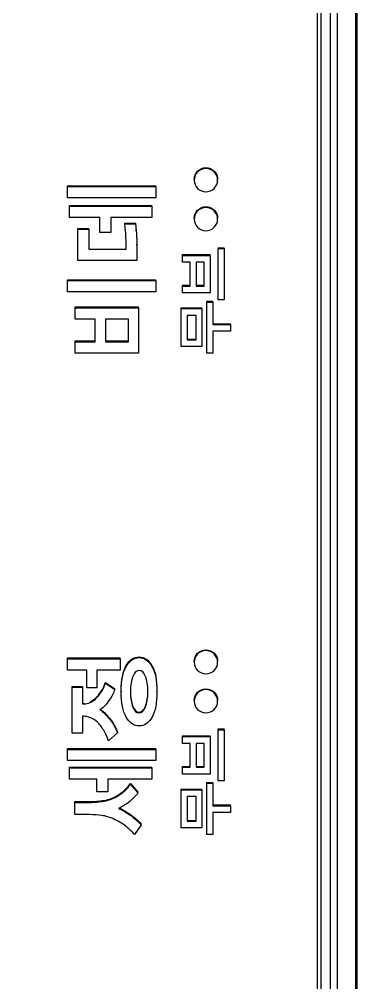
# Model space of a CAD drawing. Header units: millimetres. Extents: x 28 to 2974, y 8 to 3716.
# Drawn here: x 956 to 974.9, y 1109 to 1162.7 of the extents above; entities that cross this region are included whole.
import ezdxf

# ---------------------------------------------------------------- set-up
doc = ezdxf.new("R2010")
doc.units = ezdxf.units.MM
doc.layers.add('1LINE', color=7, linetype='CONTINUOUS')

msp = doc.modelspace()

# ---------------------------------------------------------------- linework, layer by layer
at = {"layer": '1LINE', "linetype": 'Continuous'}
for p, q in [((974.863, 1293.064), (974.863, 1071.223)), ((974.863, 1293.063), (974.863, 1071.252)), ((973.793, 1070.7), (973.793, 1292.57)), ((974.793, 1292.645), (974.793, 1070.803)), ((972.883, 1070.674), (972.883, 1266.099)), ((973.383, 1266.047), (973.383, 1070.622)), ((965.794, 1153.797), (965.794, 1153.727)), ((967.1, 1153.727), (967.1, 1153.783)), ((958.731, 1153.419), (963.654, 1153.419)), ((958.731, 1153.377), (958.731, 1153.419)), ((958.731, 1152.754), (958.731, 1153.377)), ((958.731, 1153.377), (963.654, 1153.377)), ((963.654, 1153.377), (963.654, 1153.419)), ((963.654, 1153.377), (963.654, 1152.754)), ((963.654, 1152.754), (958.731, 1152.754)), ((958.843, 1152.323), (963.43, 1152.323)), ((958.843, 1152.281), (958.843, 1152.323)), ((958.843, 1152.281), (963.43, 1152.281)), ((958.843, 1151.658), (958.843, 1152.281)), ((963.43, 1152.281), (963.43, 1152.323)), ((963.43, 1152.281), (963.43, 1151.658)), ((960.533, 1151.658), (958.843, 1151.658)), ((960.533, 1150.812), (960.533, 1151.658)), ((963.43, 1151.658), (961.136, 1151.658)), ((961.136, 1151.658), (961.136, 1150.812)), ((965.794, 1151.624), (965.794, 1151.554)), ((967.1, 1151.554), (967.1, 1151.61)), ((961.136, 1150.812), (960.533, 1150.812)), ((962.557, 1150.913), (962.557, 1150.955)), ((967.13, 1149.97), (967.46, 1149.97)), ((967.13, 1149.928), (967.13, 1149.97)), ((967.46, 1149.928), (967.46, 1149.97)), ((965.133, 1149.586), (966.686, 1149.586)), ((965.133, 1149.545), (965.133, 1149.586)), ((965.133, 1149.165), (965.133, 1149.545)), ((965.133, 1149.545), (966.686, 1149.545)), ((966.686, 1149.545), (966.686, 1149.586)), ((966.686, 1149.545), (966.686, 1147.456)), ((967.13, 1149.928), (967.46, 1149.928)), ((967.13, 1147.073), (967.13, 1149.928)), ((967.46, 1149.928), (967.46, 1147.073)), ((965.57, 1149.165), (965.133, 1149.165)), ((965.57, 1147.835), (965.57, 1149.165)), ((966.354, 1149.165), (965.904, 1149.165)), ((965.904, 1149.165), (965.904, 1147.835)), ((966.354, 1147.835), (966.354, 1149.165)), ((958.731, 1148.19), (963.654, 1148.19)), ((958.731, 1148.148), (958.731, 1148.19)), ((958.731, 1148.148), (963.654, 1148.148)), ((958.731, 1147.503), (958.731, 1148.148)), ((963.654, 1148.148), (963.654, 1148.19)), ((963.654, 1148.148), (963.654, 1147.503)), ((965.133, 1147.877), (965.57, 1147.877)), ((965.133, 1147.835), (965.133, 1147.877)), ((965.133, 1147.456), (965.133, 1147.835)), ((965.133, 1147.835), (965.57, 1147.835)), ((965.904, 1147.877), (966.354, 1147.877)), ((965.904, 1147.835), (966.354, 1147.835)), ((963.654, 1147.503), (958.731, 1147.503)), ((966.686, 1147.456), (965.133, 1147.456)), ((966.504, 1146.984), (966.834, 1146.984)), ((966.504, 1146.943), (966.504, 1146.984)), ((966.504, 1146.943), (966.834, 1146.943)), ((966.504, 1144.087), (966.504, 1146.943)), ((966.834, 1146.943), (966.834, 1146.984)), ((966.834, 1146.943), (966.834, 1145.693)), ((967.46, 1147.073), (967.13, 1147.073)), ((959.151, 1146.671), (962.692, 1146.671)), ((959.151, 1146.629), (959.151, 1146.671)), ((959.151, 1146.629), (962.692, 1146.629)), ((959.151, 1145.983), (959.151, 1146.629)), ((962.692, 1146.629), (962.692, 1146.671)), ((962.692, 1146.629), (962.692, 1144.087)), ((965.068, 1146.617), (966.223, 1146.617)), ((965.068, 1146.576), (965.068, 1146.617)), ((965.068, 1146.576), (966.223, 1146.576)), ((965.068, 1144.457), (965.068, 1146.576)), ((965.9, 1146.199), (965.391, 1146.199)), ((965.391, 1146.199), (965.391, 1144.834)), ((965.9, 1144.834), (965.9, 1146.199)), ((966.223, 1146.576), (966.223, 1146.617)), ((966.223, 1146.576), (966.223, 1144.457)), ((960.27, 1145.983), (959.151, 1145.983)), ((960.27, 1144.732), (960.27, 1145.983)), ((962.121, 1145.983), (960.835, 1145.983)), ((960.835, 1145.983), (960.835, 1144.732)), ((962.121, 1144.732), (962.121, 1145.983)), ((966.834, 1145.734), (967.825, 1145.734)), ((966.834, 1145.693), (967.825, 1145.693)), ((967.825, 1145.693), (967.825, 1145.734)), ((967.825, 1145.693), (967.825, 1145.313)), ((967.825, 1145.313), (966.834, 1145.313)), ((966.834, 1145.313), (966.834, 1144.087)), ((959.151, 1144.774), (960.27, 1144.774)), ((959.151, 1144.732), (959.151, 1144.774)), ((959.151, 1144.087), (959.151, 1144.732)), ((959.151, 1144.732), (960.27, 1144.732)), ((960.835, 1144.774), (962.121, 1144.774)), ((960.835, 1144.732), (962.121, 1144.732)), ((965.391, 1144.875), (965.9, 1144.875)), ((965.391, 1144.834), (965.9, 1144.834)), ((962.692, 1144.087), (959.151, 1144.087)), ((966.223, 1144.457), (965.068, 1144.457)), ((966.834, 1144.087), (966.504, 1144.087)), ((958.726, 1127.1), (961.668, 1127.1)), ((958.726, 1127.058), (958.726, 1127.1)), ((958.726, 1127.058), (961.668, 1127.058)), ((958.726, 1126.413), (958.726, 1127.058)), ((961.668, 1127.058), (961.668, 1127.1)), ((961.668, 1127.058), (961.668, 1126.413)), ((965.794, 1126.92), (965.794, 1126.85)), ((967.1, 1126.85), (967.1, 1126.906)), ((959.8, 1126.413), (958.726, 1126.413)), ((959.8, 1125.439), (959.8, 1126.413)), ((961.668, 1126.413), (960.365, 1126.413)), ((960.365, 1126.413), (960.365, 1125.439)), ((961.998, 1126.632), (961.998, 1126.674)), ((963.436, 1126.632), (963.436, 1126.674)), ((960.365, 1125.439), (959.8, 1125.439)), ((960.673, 1125.31), (960.673, 1125.352)), ((961.713, 1125.257), (961.713, 1125.216)), ((963.715, 1125.216), (963.715, 1125.257)), ((960.343, 1124.871), (960.343, 1124.913)), ((965.794, 1124.747), (965.794, 1124.677)), ((967.1, 1124.677), (967.1, 1124.733)), ((962.367, 1124.363), (962.367, 1124.404)), ((963.069, 1124.363), (963.069, 1124.404)), ((960.785, 1124.012), (960.785, 1124.054)), ((961.048, 1123.725), (961.048, 1123.767)), ((961.327, 1123.322), (961.327, 1123.364)), ((967.13, 1123.144), (967.46, 1123.144)), ((967.13, 1123.102), (967.13, 1123.144)), ((967.13, 1123.102), (967.46, 1123.102)), ((967.13, 1120.246), (967.13, 1123.102)), ((967.46, 1123.102), (967.46, 1123.144)), ((967.46, 1123.102), (967.46, 1120.246)), ((965.133, 1122.761), (966.686, 1122.761)), ((965.133, 1122.719), (965.133, 1122.761)), ((965.133, 1122.719), (966.686, 1122.719)), ((965.133, 1122.339), (965.133, 1122.719)), ((966.686, 1122.719), (966.686, 1122.761)), ((966.686, 1122.719), (966.686, 1120.629)), ((958.726, 1122.048), (963.648, 1122.048)), ((958.726, 1122.006), (958.726, 1122.048)), ((963.648, 1122.006), (963.648, 1122.048)), ((965.571, 1122.339), (965.133, 1122.339)), ((965.571, 1121.009), (965.571, 1122.339)), ((966.354, 1122.339), (965.904, 1122.339)), ((965.904, 1122.339), (965.904, 1121.009)), ((966.354, 1121.009), (966.354, 1122.339)), ((958.726, 1122.006), (963.648, 1122.006)), ((958.726, 1121.384), (958.726, 1122.006)), ((963.648, 1122.006), (963.648, 1121.384)), ((963.648, 1121.384), (958.726, 1121.384)), ((958.838, 1121.013), (963.425, 1121.013)), ((958.838, 1120.971), (958.838, 1121.013)), ((958.838, 1120.971), (963.425, 1120.971)), ((958.838, 1120.349), (958.838, 1120.971)), ((963.425, 1120.971), (963.425, 1121.013)), ((963.425, 1120.971), (963.425, 1120.349)), ((965.133, 1121.051), (965.571, 1121.051)), ((965.133, 1121.009), (965.133, 1121.051)), ((965.133, 1120.629), (965.133, 1121.009)), ((965.133, 1121.009), (965.571, 1121.009)), ((965.904, 1121.051), (966.354, 1121.051)), ((965.904, 1121.009), (966.354, 1121.009)), ((966.686, 1120.629), (965.133, 1120.629)), ((960.359, 1120.349), (958.838, 1120.349)), ((960.359, 1119.647), (960.359, 1120.349)), ((963.425, 1120.349), (960.975, 1120.349)), ((960.975, 1120.349), (960.975, 1119.647)), ((966.504, 1120.158), (966.834, 1120.158)), ((966.504, 1120.116), (966.504, 1120.158)), ((966.504, 1120.116), (966.834, 1120.116)), ((966.504, 1117.261), (966.504, 1120.116)), ((966.834, 1120.116), (966.834, 1120.158)), ((966.834, 1120.116), (966.834, 1118.867)), ((967.46, 1120.246), (967.13, 1120.246)), ((960.975, 1119.647), (960.359, 1119.647)), ((961.506, 1119.397), (961.506, 1119.439)), ((961.954, 1119.737), (961.954, 1119.779)), ((965.068, 1119.791), (966.223, 1119.791)), ((965.068, 1119.749), (965.068, 1119.791)), ((965.068, 1119.749), (966.223, 1119.749)), ((965.068, 1117.631), (965.068, 1119.749)), ((965.9, 1119.373), (965.392, 1119.373)), ((965.392, 1119.373), (965.392, 1118.007)), ((965.9, 1118.007), (965.9, 1119.373)), ((966.223, 1119.749), (966.223, 1119.791)), ((966.223, 1119.749), (966.223, 1117.631)), ((960.768, 1119.122), (960.768, 1119.164)), ((966.834, 1118.909), (967.825, 1118.909)), ((966.834, 1118.867), (967.825, 1118.867)), ((967.825, 1118.867), (967.825, 1118.909)), ((967.825, 1118.867), (967.825, 1118.487)), ((961.847, 1118.583), (961.847, 1118.624)), ((962.188, 1118.363), (962.188, 1118.404)), ((967.825, 1118.487), (966.834, 1118.487)), ((966.834, 1118.487), (966.834, 1117.261)), ((962.532, 1118.096), (962.532, 1118.138)), ((965.392, 1118.049), (965.9, 1118.049)), ((965.392, 1118.007), (965.9, 1118.007)), ((966.223, 1117.631), (965.068, 1117.631)), ((966.834, 1117.261), (966.504, 1117.261))]:
    msp.add_line(p, q, dxfattribs=at)
for points, knots in [([(925.289, 1062.226), (923.207, 1064.56), (922.059, 1067.565), (922.059, 1070.686), (922.059, 1070.686), (922.059, 1266.111), (922.059, 1266.111), (922.059, 1279.985), (933.409, 1291.271), (961.31, 1291.271), (972.659, 1279.985), (972.659, 1266.111), (972.659, 1266.111), (972.659, 1070.686), (972.659, 1070.686)], [0, 0, 0, 0, 0.2, 0.2, 0.2, 0.4, 0.4, 0.4, 0.6, 0.6, 0.8, 0.8, 0.8, 1, 1, 1, 1]), ([(965.794, 1153.783), (965.794, 1153.783), (965.794, 1153.783), (965.794, 1154.142), (966.086, 1154.432), (966.447, 1154.432)], [0, 0, 0, 0, 0.000063, 0.000063, 1, 1, 1, 1]), ([(966.447, 1154.39), (966.807, 1154.39), (967.1, 1154.1), (967.1, 1153.382), (966.807, 1153.092), (966.086, 1153.092), (965.794, 1153.382), (965.794, 1154.1), (966.086, 1154.39), (966.447, 1154.39)], [0, 0, 0, 0, 0.25, 0.25, 0.5, 0.5, 0.75, 0.75, 1, 1, 1, 1]), ([(966.447, 1154.432), (966.807, 1154.432), (967.1, 1154.142), (967.1, 1153.782), (967.1, 1153.782), (967.1, 1153.782)], [0, 0, 0, 0, 0.999501, 0.999501, 1, 1, 1, 1]), ([(965.794, 1151.61), (965.794, 1151.61), (965.794, 1151.61), (965.794, 1151.969), (966.086, 1152.259), (966.447, 1152.259)], [0, 0, 0, 0, 0.000062, 0.000062, 1, 1, 1, 1]), ([(966.447, 1152.217), (966.807, 1152.217), (967.1, 1151.927), (967.1, 1151.209), (966.807, 1150.919), (966.086, 1150.919), (965.794, 1151.209), (965.794, 1151.927), (966.086, 1152.217), (966.447, 1152.217)], [0, 0, 0, 0, 0.25, 0.25, 0.5, 0.5, 0.75, 0.75, 1, 1, 1, 1]), ([(966.447, 1152.259), (966.807, 1152.259), (967.1, 1151.969), (967.1, 1151.609), (967.1, 1151.609), (967.1, 1151.609)], [0, 0, 0, 0, 0.9995, 0.9995, 1, 1, 1, 1]), ([(966.447, 1127.513), (966.807, 1127.513), (967.1, 1127.222), (967.1, 1126.505), (966.807, 1126.214), (966.086, 1126.214), (965.794, 1126.505), (965.794, 1127.222), (966.086, 1127.513), (966.447, 1127.513)], [0, 0, 0, 0, 0.25, 0.25, 0.5, 0.5, 0.75, 0.75, 1, 1, 1, 1]), ([(966.447, 1127.555), (966.807, 1127.555), (967.1, 1127.264), (967.1, 1126.906), (967.1, 1126.906), (967.1, 1126.906)], [0, 0, 0, 0, 0.999999, 0.999999, 1, 1, 1, 1]), ([(961.998, 1126.674), (962.188, 1126.998), (962.429, 1127.161), (963.01, 1127.161), (963.25, 1126.998), (963.436, 1126.674)], [0, 0, 0, 0, 0.5, 0.5, 1, 1, 1, 1]), ([(961.998, 1126.632), (962.188, 1126.956), (962.429, 1127.119), (963.01, 1127.119), (963.25, 1126.956), (963.436, 1126.632)], [0, 0, 0, 0, 0.5, 0.5, 1, 1, 1, 1]), ([(962.001, 1123.803), (961.809, 1124.129), (961.713, 1124.6), (961.713, 1125.216), (961.713, 1125.835), (961.808, 1126.307), (961.998, 1126.632)], [0, 0, 0, 0, 0.5, 0.5, 0.5, 1, 1, 1, 1]), ([(963.072, 1126.075), (962.983, 1126.293), (962.867, 1126.401), (962.726, 1126.401), (962.576, 1126.401), (962.457, 1126.293), (962.37, 1126.075)], [0, 0, 0, 0, 0.5, 0.5, 0.5, 1, 1, 1, 1]), ([(963.436, 1126.674), (963.622, 1126.349), (963.715, 1125.877), (963.715, 1125.255), (963.715, 1125.253), (963.715, 1125.25)], [0, 0, 0, 0, 0.996171, 0.996171, 1, 1, 1, 1]), ([(963.436, 1126.632), (963.622, 1126.307), (963.715, 1125.835), (963.715, 1125.216), (963.715, 1124.6), (963.623, 1124.129), (963.439, 1123.803)], [0, 0, 0, 0, 0.5, 0.5, 0.5, 1, 1, 1, 1]), ([(962.37, 1126.075), (962.282, 1125.859), (962.239, 1125.574), (962.239, 1125.222), (962.239, 1124.862), (962.282, 1124.575), (962.367, 1124.363)], [0, 0, 0, 0, 0.5, 0.5, 0.5, 1, 1, 1, 1]), ([(963.069, 1124.363), (963.161, 1124.575), (963.206, 1124.862), (963.206, 1125.222), (963.206, 1125.574), (963.162, 1125.859), (963.072, 1126.075)], [0, 0, 0, 0, 0.5, 0.5, 0.5, 1, 1, 1, 1]), ([(962.239, 1125.268), (962.239, 1125.267), (962.239, 1125.266), (962.239, 1124.904), (962.282, 1124.617), (962.367, 1124.404)], [0, 0, 0, 0, 0.00383, 0.00383, 1, 1, 1, 1]), ([(963.069, 1124.404), (963.161, 1124.617), (963.206, 1124.904), (963.206, 1125.266), (963.206, 1125.267), (963.206, 1125.269)], [0, 0, 0, 0, 0.995861, 0.995861, 1, 1, 1, 1]), ([(966.447, 1125.34), (966.807, 1125.34), (967.1, 1125.049), (967.1, 1124.332), (966.807, 1124.041), (966.086, 1124.041), (965.794, 1124.332), (965.794, 1125.049), (966.086, 1125.34), (966.447, 1125.34)], [0, 0, 0, 0, 0.25, 0.25, 0.5, 0.5, 0.75, 0.75, 1, 1, 1, 1]), ([(962.367, 1124.404), (962.453, 1124.191), (962.571, 1124.084), (962.719, 1124.084), (962.862, 1124.084), (962.978, 1124.191), (963.069, 1124.404)], [0, 0, 0, 0, 0.5, 0.5, 0.5, 1, 1, 1, 1]), ([(962.367, 1124.363), (962.453, 1124.149), (962.571, 1124.043), (962.719, 1124.043), (962.862, 1124.043), (962.978, 1124.149), (963.069, 1124.363)], [0, 0, 0, 0, 0.5, 0.5, 0.5, 1, 1, 1, 1]), ([(963.439, 1123.803), (963.254, 1123.477), (963.015, 1123.314), (962.719, 1123.314), (962.433, 1123.314), (962.193, 1123.477), (962.001, 1123.803)], [0, 0, 0, 0, 0.5, 0.5, 0.5, 1, 1, 1, 1])]:
    msp.add_open_spline(points, degree=3, knots=knots, dxfattribs=at)
for points, degree in [([(959.302, 1151.044), (959.302, 1151.044), (959.911, 1151.044), (959.911, 1151.044)], 3), ([(959.302, 1151.002), (959.302, 1151.044)], 1), ([(959.911, 1151.002), (959.911, 1151.044)], 1), ([(961.919, 1151.349), (961.919, 1151.349), (962.513, 1151.349), (962.513, 1151.349)], 3), ([(961.919, 1151.308), (961.919, 1151.349)], 1), ([(961.959, 1150.918), (961.944, 1151.097), (961.931, 1151.226), (961.919, 1151.308)], 3), ([(961.919, 1151.308), (961.919, 1151.308), (962.513, 1151.308), (962.513, 1151.308)], 3), ([(962.513, 1151.349), (962.524, 1151.272), (962.539, 1151.14), (962.557, 1150.955)], 3), ([(962.513, 1151.308), (962.513, 1151.349)], 1), ([(962.513, 1151.308), (962.524, 1151.23), (962.539, 1151.098), (962.557, 1150.913)], 3), ([(959.302, 1149.255), (959.302, 1149.255), (959.302, 1151.002), (959.302, 1151.002)], 3), ([(959.302, 1151.002), (959.302, 1151.002), (959.911, 1151.002), (959.911, 1151.002)], 3), ([(959.911, 1151.002), (959.911, 1151.002), (959.911, 1149.9), (959.911, 1149.9)], 3), ([(961.987, 1150.39), (961.983, 1150.564), (961.974, 1150.74), (961.959, 1150.918)], 3), ([(962.557, 1150.955), (962.576, 1150.769), (962.587, 1150.506), (962.591, 1150.165)], 3), ([(962.557, 1150.913), (962.576, 1150.727), (962.587, 1150.464), (962.591, 1150.123)], 3), ([(961.987, 1149.9), (961.987, 1149.9), (961.987, 1150.39), (961.987, 1150.39)], 3), ([(962.591, 1150.165), (962.591, 1150.165), (962.597, 1149.297), (962.597, 1149.297)], 3), ([(962.591, 1150.123), (962.591, 1150.165)], 1), ([(962.591, 1150.123), (962.591, 1150.123), (962.597, 1149.255), (962.597, 1149.255)], 3), ([(959.911, 1149.9), (959.911, 1149.9), (961.987, 1149.9), (961.987, 1149.9)], 3), ([(962.597, 1149.255), (962.597, 1149.255), (959.302, 1149.255), (959.302, 1149.255)], 3), ([(962.597, 1149.255), (962.597, 1149.297)], 1), ([(965.794, 1126.906), (965.794, 1127.264), (966.086, 1127.555), (966.447, 1127.555)], 3), ([(961.713, 1125.261), (961.713, 1125.879), (961.808, 1126.349), (961.998, 1126.674)], 3), ([(958.989, 1125.519), (958.989, 1125.519), (959.565, 1125.519), (959.565, 1125.519)], 3), ([(958.989, 1125.478), (958.989, 1125.519)], 1), ([(958.989, 1122.907), (958.989, 1122.907), (958.989, 1125.478), (958.989, 1125.478)], 3), ([(958.989, 1125.478), (958.989, 1125.478), (959.565, 1125.478), (959.565, 1125.478)], 3), ([(959.565, 1125.478), (959.565, 1125.519)], 1), ([(959.565, 1125.478), (959.565, 1125.478), (959.565, 1124.537), (959.565, 1124.537)], 3), ([(960.343, 1124.913), (960.488, 1125.065), (960.598, 1125.212), (960.673, 1125.352)], 3), ([(960.343, 1124.871), (960.488, 1125.023), (960.598, 1125.17), (960.673, 1125.31)], 3), ([(960.673, 1125.352), (960.748, 1125.493), (960.802, 1125.621), (960.835, 1125.736)], 3), ([(960.673, 1125.31), (960.748, 1125.451), (960.802, 1125.579), (960.835, 1125.694)], 3), ([(960.835, 1125.736), (960.835, 1125.736), (961.36, 1125.38), (961.36, 1125.38)], 3), ([(960.835, 1125.694), (960.835, 1125.736)], 1), ([(960.835, 1125.694), (960.835, 1125.694), (961.36, 1125.338), (961.36, 1125.338)], 3), ([(961.36, 1125.338), (961.327, 1125.25), (961.285, 1125.153), (961.232, 1125.049)], 3), ([(961.36, 1125.338), (961.36, 1125.38)], 1), ([(965.794, 1124.733), (965.794, 1125.091), (966.086, 1125.381), (966.447, 1125.381)], 3), ([(966.447, 1125.381), (966.807, 1125.381), (967.1, 1125.091), (967.1, 1124.733)], 3), ([(959.981, 1124.663), (960.114, 1124.718), (960.234, 1124.802), (960.343, 1124.913)], 3), ([(959.981, 1124.621), (960.114, 1124.676), (960.234, 1124.76), (960.343, 1124.871)], 3), ([(961.232, 1125.049), (961.18, 1124.946), (961.101, 1124.819), (960.997, 1124.671)], 3), ([(959.565, 1124.537), (959.565, 1124.537), (959.661, 1124.537), (959.661, 1124.537)], 3), ([(959.661, 1124.537), (959.743, 1124.537), (959.849, 1124.566), (959.981, 1124.621)], 3), ([(959.661, 1124.537), (959.661, 1124.578)], 1), ([(960.754, 1124.385), (960.67, 1124.304), (960.596, 1124.245), (960.533, 1124.204)], 3), ([(960.533, 1124.204), (960.615, 1124.159), (960.698, 1124.095), (960.785, 1124.012)], 3), ([(960.561, 1124.23), (960.634, 1124.186), (960.708, 1124.128), (960.785, 1124.054)], 3), ([(960.997, 1124.671), (960.919, 1124.559), (960.837, 1124.464), (960.754, 1124.385)], 3), ([(959.661, 1123.848), (959.661, 1123.848), (959.565, 1123.848), (959.565, 1123.848)], 3), ([(959.565, 1123.848), (959.565, 1123.848), (959.565, 1122.907), (959.565, 1122.907)], 3), ([(960.001, 1123.772), (959.86, 1123.823), (959.746, 1123.848), (959.661, 1123.848)], 3), ([(960.409, 1123.502), (960.279, 1123.633), (960.143, 1123.722), (960.001, 1123.772)], 3), ([(960.785, 1124.054), (960.87, 1123.97), (960.958, 1123.875), (961.048, 1123.767)], 3), ([(960.785, 1124.012), (960.87, 1123.928), (960.958, 1123.833), (961.048, 1123.725)], 3), ([(961.048, 1123.767), (961.152, 1123.645), (961.245, 1123.51), (961.327, 1123.364)], 3), ([(961.048, 1123.725), (961.152, 1123.603), (961.245, 1123.468), (961.327, 1123.322)], 3), ([(960.782, 1122.993), (960.675, 1123.196), (960.552, 1123.366), (960.409, 1123.502)], 3), ([(961.327, 1123.364), (961.409, 1123.218), (961.471, 1123.084), (961.512, 1122.966)], 3), ([(961.327, 1123.322), (961.409, 1123.176), (961.471, 1123.043), (961.512, 1122.925)], 3), ([(959.565, 1122.907), (959.565, 1122.907), (958.989, 1122.907), (958.989, 1122.907)], 3), ([(961.008, 1122.484), (960.964, 1122.622), (960.888, 1122.792), (960.782, 1122.993)], 3), ([(961.512, 1122.925), (961.512, 1122.925), (961.008, 1122.484), (961.008, 1122.484)], 3), ([(961.512, 1122.925), (961.512, 1122.966)], 1), ([(961.954, 1119.779), (962.054, 1119.875), (962.15, 1119.981), (962.239, 1120.096)], 3), ([(961.954, 1119.737), (962.054, 1119.833), (962.15, 1119.939), (962.239, 1120.054)], 3), ([(962.239, 1120.096), (962.239, 1120.096), (962.653, 1119.617), (962.653, 1119.617)], 3), ([(962.239, 1120.054), (962.239, 1120.096)], 1), ([(962.239, 1120.054), (962.239, 1120.054), (962.653, 1119.575), (962.653, 1119.575)], 3), ([(960.768, 1119.164), (961.051, 1119.21), (961.297, 1119.302), (961.506, 1119.439)], 3), ([(960.768, 1119.122), (961.051, 1119.168), (961.297, 1119.26), (961.506, 1119.397)], 3), ([(961.506, 1119.439), (961.703, 1119.568), (961.853, 1119.682), (961.954, 1119.779)], 3), ([(961.506, 1119.397), (961.703, 1119.527), (961.853, 1119.64), (961.954, 1119.737)], 3), ([(962.653, 1119.575), (962.59, 1119.497), (962.513, 1119.411), (962.423, 1119.317)], 3), ([(962.653, 1119.575), (962.653, 1119.617)], 1), ([(959.123, 1119.094), (959.123, 1119.094), (959.956, 1119.094), (959.956, 1119.094)], 3), ([(959.123, 1119.052), (959.123, 1119.094)], 1), ([(959.123, 1118.368), (959.123, 1118.368), (959.123, 1119.052), (959.123, 1119.052)], 3), ([(959.123, 1119.052), (959.123, 1119.052), (959.956, 1119.052), (959.956, 1119.052)], 3), ([(959.956, 1119.094), (960.214, 1119.094), (960.484, 1119.118), (960.768, 1119.164)], 3), ([(959.956, 1119.052), (960.214, 1119.052), (960.484, 1119.076), (960.768, 1119.122)], 3), ([(959.956, 1119.052), (959.956, 1119.094)], 1), ([(961.842, 1118.849), (961.763, 1118.803), (961.671, 1118.756), (961.568, 1118.707)], 3), ([(962.105, 1119.03), (962.008, 1118.956), (961.92, 1118.895), (961.842, 1118.849)], 3), ([(962.423, 1119.317), (962.334, 1119.222), (962.228, 1119.126), (962.105, 1119.03)], 3), ([(959.956, 1118.368), (959.956, 1118.368), (959.123, 1118.368), (959.123, 1118.368)], 3), ([(960.641, 1118.323), (960.435, 1118.353), (960.207, 1118.368), (959.956, 1118.368)], 3), ([(961.344, 1118.102), (961.083, 1118.22), (960.848, 1118.294), (960.641, 1118.323)], 3), ([(961.568, 1118.707), (961.668, 1118.674), (961.761, 1118.633), (961.847, 1118.583)], 3), ([(961.617, 1118.732), (961.699, 1118.702), (961.776, 1118.666), (961.847, 1118.624)], 3), ([(961.847, 1118.624), (961.934, 1118.574), (962.047, 1118.501), (962.188, 1118.404)], 3), ([(961.847, 1118.583), (961.934, 1118.532), (962.047, 1118.459), (962.188, 1118.363)], 3), ([(962.188, 1118.404), (962.323, 1118.312), (962.437, 1118.223), (962.532, 1118.138)], 3), ([(962.188, 1118.363), (962.323, 1118.27), (962.437, 1118.181), (962.532, 1118.096)], 3), ([(961.973, 1117.717), (961.77, 1117.877), (961.56, 1118.004), (961.344, 1118.102)], 3), ([(962.457, 1117.261), (962.338, 1117.406), (962.177, 1117.557), (961.973, 1117.717)], 3), ([(962.827, 1117.8), (962.827, 1117.8), (962.457, 1117.261), (962.457, 1117.261)], 3), ([(962.532, 1118.138), (962.627, 1118.052), (962.726, 1117.954), (962.827, 1117.842)], 3), ([(962.532, 1118.096), (962.627, 1118.01), (962.726, 1117.912), (962.827, 1117.8)], 3), ([(962.827, 1117.8), (962.827, 1117.842)], 1)]:
    msp.add_open_spline(points, degree=degree, dxfattribs=at)

doc.saveas('drawing.dxf')
